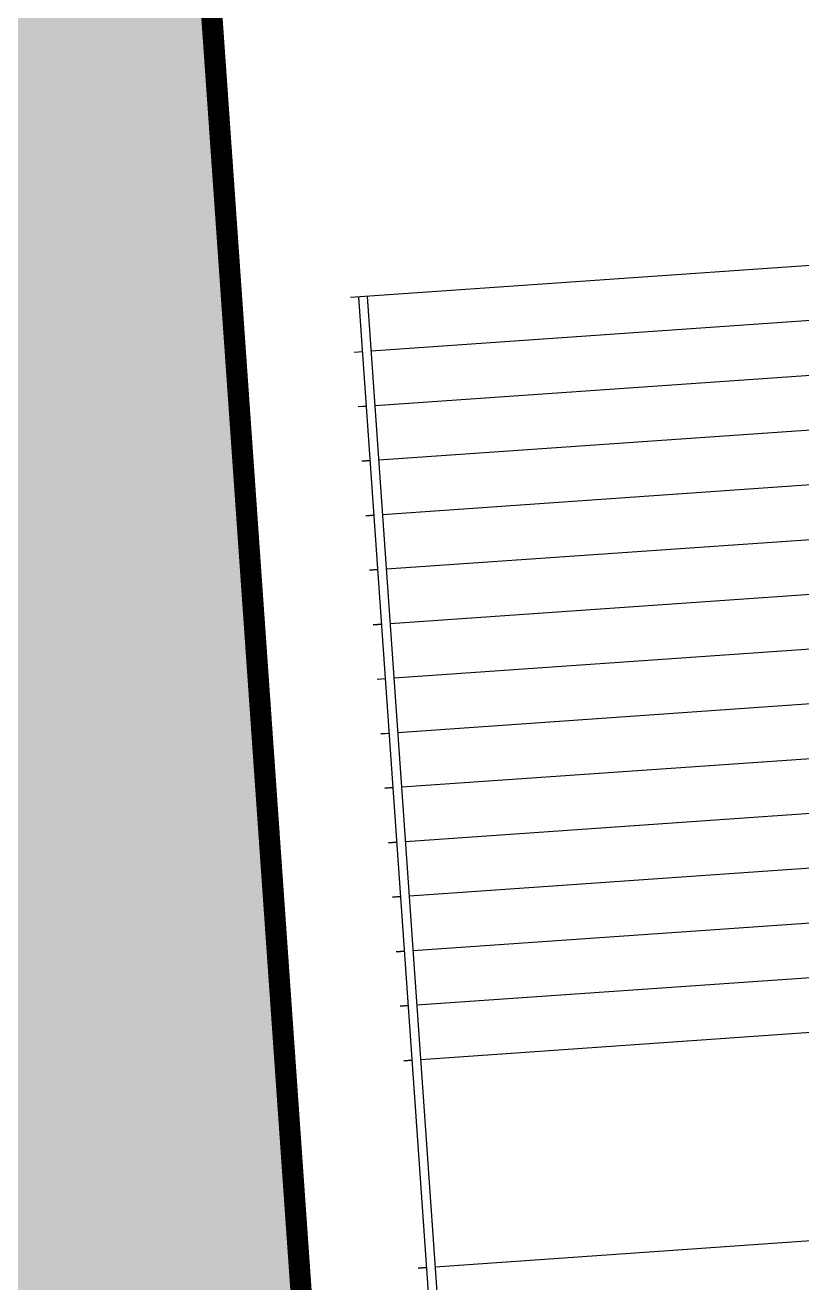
# Model space of a CAD drawing. Header units: millimetres. Extents: x 306 to 836129804, y -168137 to 818603917.
# Drawn here: x 834497764 to 834502329, y 817946003 to 817953400 of the extents above; entities that cross this region are included whole.
import ezdxf

# ---------------------------------------------------------------- set-up
doc = ezdxf.new("R2010")
doc.units = ezdxf.units.MM
doc.header["$LTSCALE"] = 3
doc.linetypes.add('ACAD_ISO03W100', pattern=[30, 12, -18])
doc.linetypes.add('BORDER2', pattern=[0.875, 0.25, -0.125, 0.25, -0.125, 0, -0.125])
doc.layers.get('Defpoints').update_dxf_attribs({"color": 32})
doc.layers.add('_base', color=251, linetype='Continuous')
doc.layers.add('Eva-New', color=1, linetype='ACAD_ISO03W100', lineweight=18)

# ---------------------------------------------------------------- blocks, each defined once
blk = doc.blocks.new('3A35X-MAGP-P-LD-00-0')
at = {"layer": '_base'}
for p, q in [((834506777.6442213, 817952293.9652879, -1.145633454324724e-06), (834499675.6825745, 817951797.4837172, -1.145633454324724e-06)), ((834499797.8430907, 817951483.8822953, -1.145633454324724e-06), (834506700.3164423, 817951966.4181043, -1.145633454324724e-06)), ((834499820.2530909, 817951163.3075475, -1.145633454324724e-06), (834506722.7264427, 817951645.8433565, -1.145633454324724e-06)), ((834499698.0935411, 817951476.9090369, -1.145633454324724e-06), (834499747.9648217, 817951480.3954219, -1.145633454324724e-06)), ((834499842.6630911, 817950842.7327999, -1.145633454324724e-06), (834506745.1364429, 817951325.2686088, -1.145633454324724e-06)), ((834499720.571926, 817951156.3390697, -1.145633454324724e-06), (834499770.374822, 817951159.8206741, -1.145633454324724e-06)), ((834499865.0730915, 817950522.1580516, -1.145633454324724e-06), (834506767.5464431, 817951004.6938607, -1.145633454324724e-06)), ((834499742.9827853, 817950835.7643821, -1.145633454324724e-06), (834499792.7848222, 817950839.2459266, -1.145633454324724e-06)), ((834499887.4830917, 817950201.5833039, -1.145633454324724e-06), (834506789.9564433, 817950684.1191131, -1.145633454324724e-06)), ((834499765.3936453, 817950515.1896942, -1.145633454324724e-06), (834499815.1948225, 817950518.6711782, -1.145633454324724e-06)), ((834499909.8930984, 817949881.008464, -1.145633454324724e-06), (834506812.3664501, 817950363.544273, -1.145633454324724e-06)), ((834499787.8035848, 817950194.6149422, -1.145633454324724e-06), (834499837.6048228, 817950198.0964305, -1.145633454324724e-06)), ((834499932.3030922, 817949560.4338084, -1.145633454324724e-06), (834506834.7764438, 817950042.9696174, -1.145633454324724e-06)), ((834499810.2144506, 817949874.0401622, -1.145633454324724e-06), (834499860.0148295, 817949877.5215904, -1.145633454324724e-06)), ((834499954.7131053, 817949239.8588761, -1.145633454324724e-06), (834506857.186457, 817949722.3946851, -1.145633454324724e-06)), ((834499832.6243839, 817949553.4655025, -1.145633454324724e-06), (834499882.4248233, 817949556.9469349, -1.145633454324724e-06)), ((834499977.1230928, 817948919.2843127, -1.145633454324724e-06), (834506879.5964444, 817949401.8201216, -1.145633454324724e-06)), ((834499855.0352563, 817949232.8906301, -1.145633454324724e-06), (834499904.8348365, 817949236.3720026, -1.145633454324724e-06)), ((834499999.5331124, 817948598.7092885, -1.145633454324724e-06), (834506902.0064641, 817949081.2450973, -1.145633454324724e-06)), ((834499877.4451832, 817948912.3160627, -1.145633454324724e-06), (834499927.2448239, 817948915.7974392, -1.145633454324724e-06)), ((834500021.9430933, 817948278.1348169, -1.145633454324724e-06), (834506924.416445, 817948760.6706258, -1.145633454324724e-06)), ((834499899.8560619, 817948591.7410984, -1.145633454324724e-06), (834499949.6548436, 817948595.2224151, -1.145633454324724e-06)), ((834500044.3531193, 817947957.5597005, -1.145633454324724e-06), (834506946.8264711, 817948440.0955095, -1.145633454324724e-06)), ((834499922.2659824, 817948271.1666225, -1.145633454324724e-06), (834499972.0648243, 817948274.6479434, -1.145633454324724e-06)), ((834500066.7630938, 817947636.9853214, -1.145633454324724e-06), (834506969.2364455, 817948119.5211303, -1.145633454324724e-06)), ((834499944.6768675, 817947950.5915663, -1.145633454324724e-06), (834499994.4748504, 817947954.0728272, -1.145633454324724e-06)), ((834500089.1731262, 817947316.4101129, -1.145633454324724e-06), (834506991.6464779, 817947798.9459219, -1.145633454324724e-06)), ((834499967.0867815, 817947630.017183, -1.145633454324724e-06), (834500016.8848249, 817947633.498448, -1.145633454324724e-06)), ((834499989.4976733, 817947309.4420345, -1.145633454324724e-06), (834500039.2948574, 817947312.9232395, -1.145633454324724e-06)), ((834500174.4231203, 817946096.9101152, -1.145633454324724e-06), (834507076.8964719, 817946579.4459244, -1.145633454324724e-06)), ((834500074.6862586, 817946089.937744, -1.145633454324724e-06), (834500124.5448513, 817946093.423242, -1.145633454324724e-06))]:
    blk.add_line(p, q, dxfattribs=at)
for points in [[(834500443.3514357, 817942249.8942349), (834499775.4331056, 817951804.4568267)], [(834500393.4731599, 817942246.4074594), (834499725.5548298, 817951800.9700512)], [(834499698.08744, 817951476.9085898), (834499747.9648231, 817951480.3954014)], [(834499720.5160831, 817951156.8142405), (834499770.3414949, 817951160.2974188)], [(834499792.7848239, 817950839.2459058), (834499742.9092116, 817950835.759218)], [(834499765.3376906, 817950515.6648747), (834499815.1614943, 817950519.1479406)], [(834499837.6048243, 817950198.09641), (834499787.7309835, 817950194.6098461)], [(834499860.0148311, 817949877.5215702), (834499810.1410159, 817949874.035008)], [(834499832.5687237, 817949553.9405093), (834499882.3915086, 817949557.4235041)], [(834499854.9795274, 817949233.3658265), (834499904.8015082, 817949236.8487649)], [(834499927.2448254, 817948915.7974188), (834499877.3745269, 817948912.3111024)], [(834499949.654845, 817948595.2223945), (834499899.7828526, 817948591.7359598)], [(834499972.0648259, 817948274.6479231), (834499922.1962986, 817948271.1617305)], [(834499994.4748521, 817947954.0728067), (834499944.603771, 817947950.5864358)], [(834500016.8848264, 817947633.4984275), (834499967.0180701, 817947630.0123587)], [(834500039.294859, 817947312.9232188), (834499989.4246894, 817947309.4369117)], [(834500124.5448527, 817946093.4232216), (834500074.6796561, 817946089.9372619)]]:
    blk.add_lwpolyline(points, dxfattribs=at)

msp = doc.modelspace()

# ---------------------------------------------------------------- hatches: boundary and pattern name
h = msp.add_hatch(color=252)
h.dxf.hatch_style = 1
h.paths.add_polyline_path([(834491428.6273878, 818059772.8071259), (834500471.6381061, 817930419.0548246), (834389949.5236622, 817922692.5478795), (834380906.5129439, 818052046.3001808)])
at = {"layer": 'Eva-New', "linetype": 'Continuous', "ltscale": 0.01}
h = msp.add_hatch(dxfattribs=at)
h.set_pattern_fill('ANSI31', color=8, scale=350, angle=4)
h.set_pattern_definition([(49, (0, 0), (-838.6710210225554, 729.0455959657013), [])])
edge = h.paths.add_edge_path()
edge.add_arc((834447352.6901244, 818075810.5450976), 8032.144076369556, 278.1493260299469, 363.9196805467143)
edge.add_line((834455366.0458702, 818076359.6062542), (834454423.0038396, 818089850.1345646))
edge.add_line((834454423.0038396, 818089850.1345646), (834460377.9781237, 818090272.1386085))
edge.add_line((834460377.9781237, 818090272.1386085), (834461328.298973, 818076774.1552652))
edge.add_arc((834469344.19773, 818077355.6258211), 8036.960923729088, 184.1489491852516, 277.8464788459742)
edge.add_line((834470441.397456, 818069393.9115804), (834484038.0252867, 818070344.3705103))
edge.add_arc((834484944.5652857, 818057376.0172911), 12999.99999959887, 3.9987000063035794, 93.9987003655122, ccw=False)
edge.add_line((834497912.9185107, 818058282.5572088), (834504198.838366, 817968360.395093))
edge.add_line((834504198.838366, 817968360.395093), (834498213.4445688, 817967941.9920864))
edge.add_line((834498213.4445688, 817967941.9920864), (834497724.6805626, 817974444.4494282))
edge.add_arc((834489727.9153308, 817973282.5309881), 8080.736886865073, 8.267140263946384, 94.0521896770282)
edge.add_line((834489156.8891898, 817981343.0668128), (834483271.2518715, 817980931.6371824))
edge.add_line((834483271.2518715, 817980931.6371824), (834482852.8489178, 817986917.0309569))
edge.add_line((834482852.8489178, 817986917.0309569), (834488738.4861504, 817987328.4606092))
edge.add_arc((834488173.6419755, 817995408.7422997), 8100.000070330536, 273.9987004840131, 363.9986994967513)
edge.add_line((834496253.9236757, 817995973.5863353), (834492005.2892061, 818056751.7070953))
edge.add_arc((834483925.0076102, 818056186.8630936), 8099.999963949022, 3.998699308407747, 93.99870009026304)
edge.add_line((834483360.1634983, 818064267.1446819), (834388292.1586803, 818057621.5097001))
edge.add_arc((834388857.0026121, 818049541.2281752), 8099.999888201874, 93.9986988505219, 183.9987002984615)
edge.add_line((834380776.7211014, 818048976.3840392), (834385025.3555613, 817988198.2632723))
edge.add_arc((834393105.6371875, 817988763.1073705), 8100.000000887937, 183.9986999748282, 273.9986997593276)
edge.add_line((834393670.4812553, 817980682.8257422), (834399556.1186218, 817981094.2553421))
edge.add_line((834399556.1186218, 817981094.2553421), (834399974.5217934, 817975108.861716))
edge.add_line((834399974.5217934, 817975108.861716), (834394088.8843911, 817974697.4318887))
edge.add_arc((834394653.7283987, 817966617.1502862), 8099.999970905219, 93.99869934723267, 183.9915854193383)
edge.add_line((834386573.3767266, 817966053.3095425), (834386984.8765616, 817960166.6688533))
edge.add_line((834386984.8765616, 817960166.6688533), (834380999.48273, 817959748.2658125))
edge.add_line((834380999.48273, 817959748.2658125), (834374293.6732272, 818054157.144366))
edge.add_line((834374293.6732272, 818054157.144366), (834370747.5660933, 818059540.8022534))
edge.add_arc((834392555.930729, 818006004.81394), 57807.49789402371, 93.32753552383753, 112.1639652021328, ccw=False)
edge.add_line((834389200.5633656, 818063714.8505249), (834448491.2746003, 818067859.5097024))
edge = h.paths.add_edge_path()
edge.add_arc((834409525.9837519, 817898820.2371335), 14903.63544214342, 96.28120862123203, 134.3126067876923)
edge.add_arc((834409525.9837505, 817898820.2371355), 14903.63543966437, 134.3126067891997, 149.7991721869973)
edge.add_line((834396645.2554984, 817906317.2491413), (834392171.2926892, 817910872.8386592))
edge.add_arc((834406671.2210233, 817902886.7919406), 16553.69638135687, 92.50210104945631, 151.1555846117137, ccw=False)
edge.add_line((834405948.5524789, 817919424.7063817), (834477724.7747229, 817924442.1522598))
edge.add_line((834477724.7747229, 817924442.1522598), (834478142.9674621, 817918459.7668501))
edge.add_line((834478142.9674621, 817918459.7668501), (834460500.2013323, 817917249.0688335))
edge.add_arc((834461030.9209058, 817909001.1832795), 8264.942793319882, 93.68168642474829, 148.009586989611)
edge.add_arc((834460934.56677, 817909159.0706836), 8100.000001975859, 148.5957391971914, 150.4622796806221)
edge.add_line((834453887.313049, 817913152.341902), (834445875.8229499, 817911532.7165549))
edge.add_arc((834438788.6238691, 817907610.7770907), 8099.999998282959, 28.95942079567633, 30.33481836697718)
edge.add_arc((834438728.7117383, 817907571.3559655), 8171.620080711496, 30.36121812208826, 91.21894888327404)
edge.add_line((834438554.8763201, 817915741.1268307), (834407895.4021198, 817913634.4044383))

# ---------------------------------------------------------------- linework, layer by layer
at = {"layer": 'Defpoints', "linetype": 'BORDER2', "ltscale": 3, "const_width": 125, "elevation": -0.1231964928010711}
msp.add_lwpolyline([(834491428.4145815, 818059772.3930166), (834500471.4252999, 817930418.6407152), (834389949.310856, 817922692.1337701), (834380906.3001376, 818052045.8860714), (834491428.4145815, 818059772.3930166)], dxfattribs=at)

# ---------------------------------------------------------------- block references
at = {"ltscale": 0.5}
msp.add_blockref('3A35X-MAGP-P-LD-00-0', (0, 0), dxfattribs=at)

doc.saveas('drawing.dxf')
